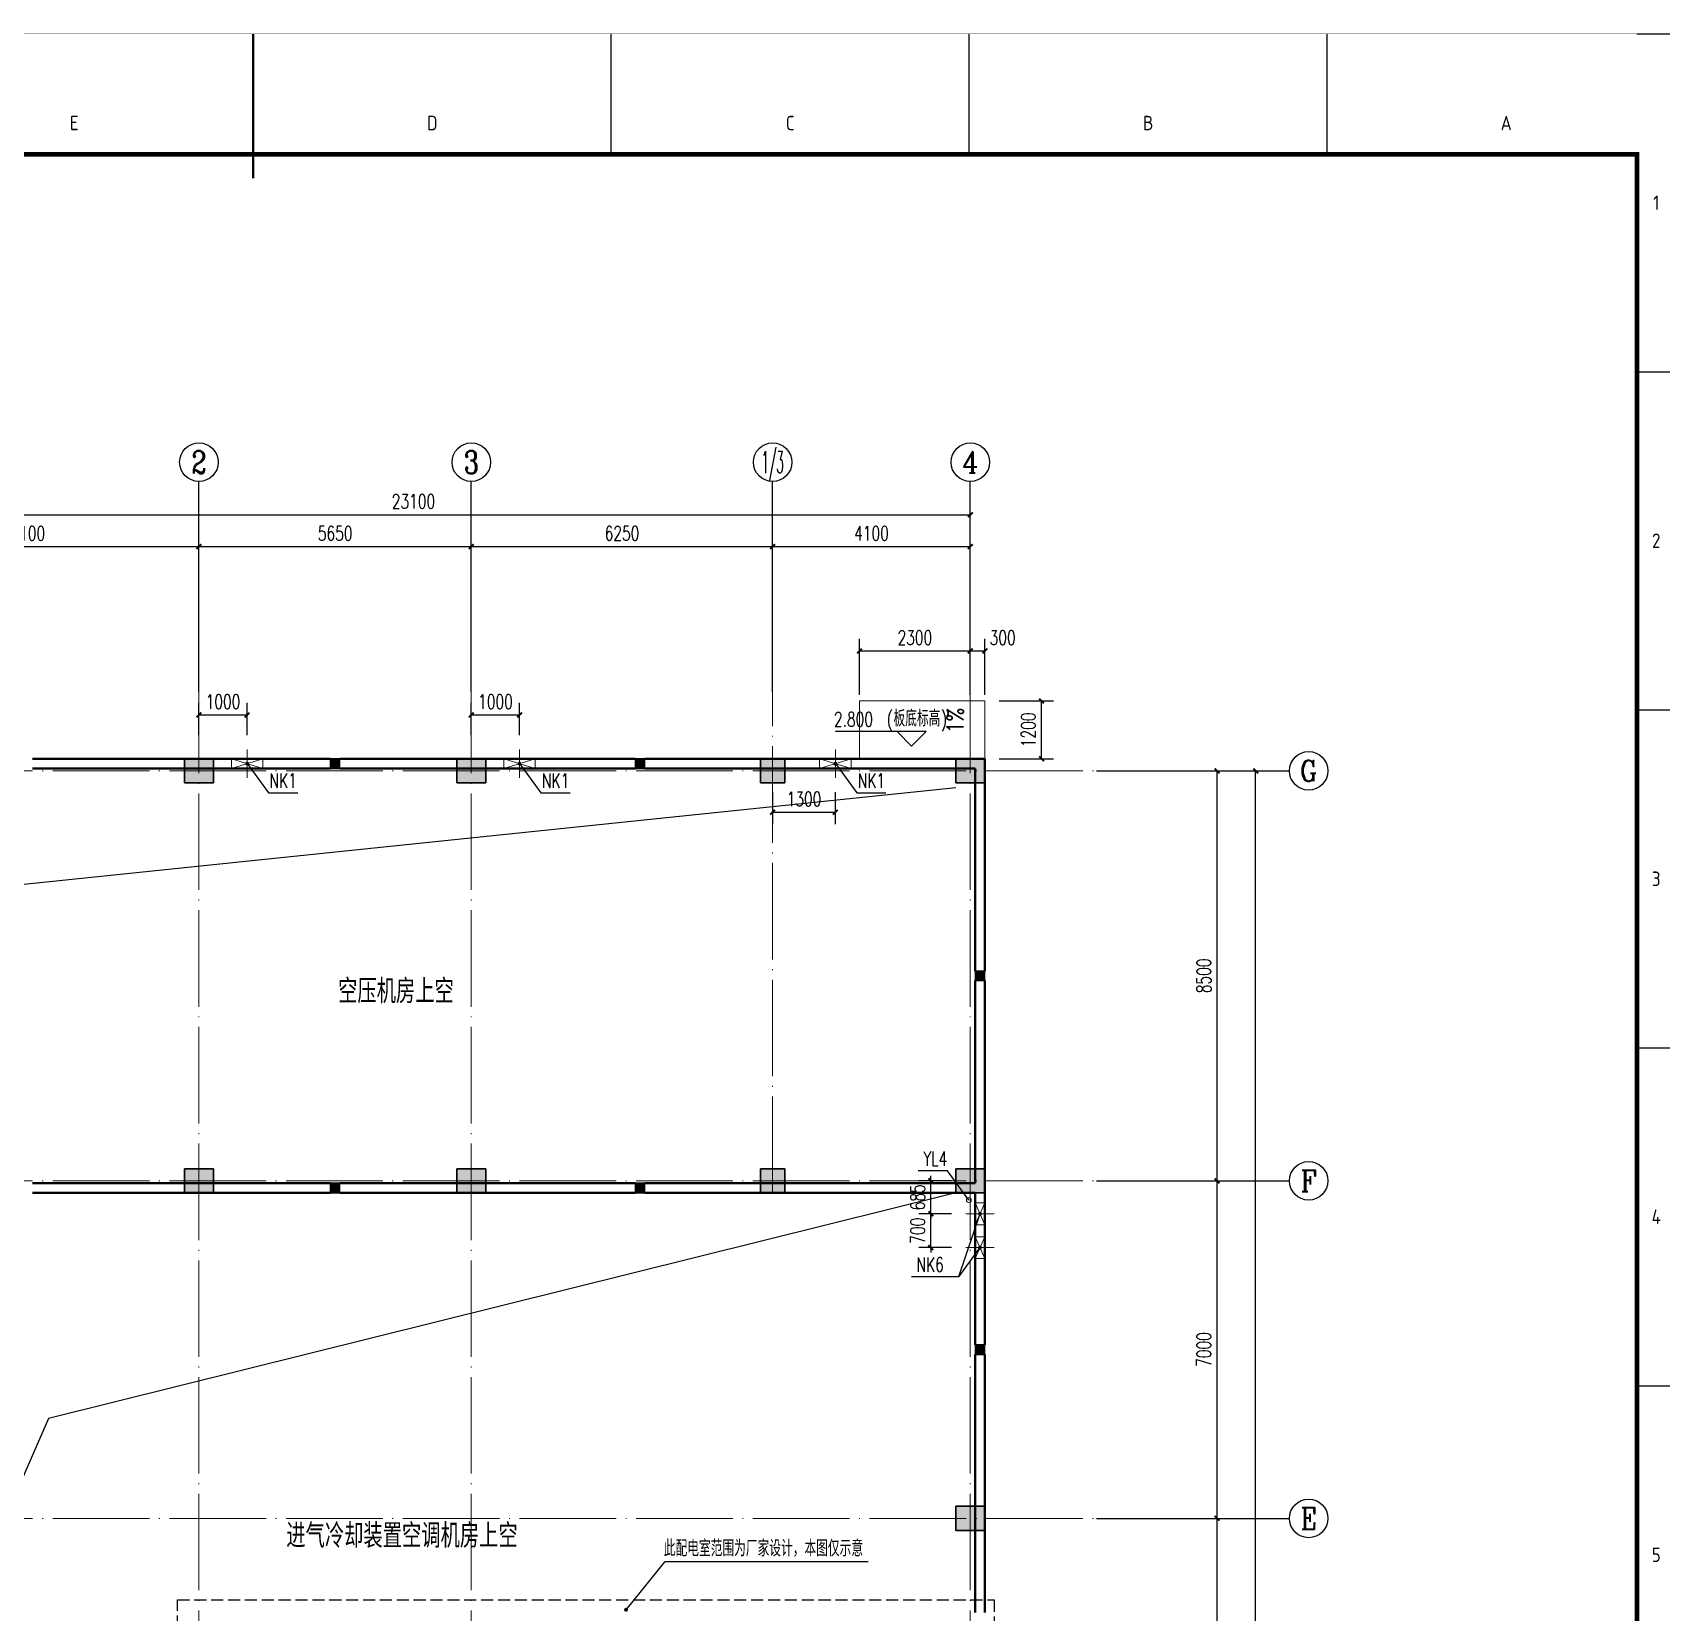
# Model space of a CAD drawing. Extents: x 238398 to 585159, y -66832 to 191741.
# Drawn here: x 449458 to 483242, y 73646 to 106405 of the extents above; entities that cross this region are included whole.
import ezdxf
from ezdxf.enums import TextEntityAlignment as Align

# ---------------------------------------------------------------- set-up
doc = ezdxf.new("R2010")
doc.units = 0
doc.header["$LTSCALE"] = 1000
doc.header["$MEASUREMENT"] = 0
doc.linetypes.add('DASH', pattern=[0.35, 0.25, -0.1])
doc.linetypes.add('DOTE', pattern=[2.42, 2, -0.2, 0.02, -0.2])
for name, color, linetype in [('AXIS', 3, 'Continuous'), ('AXIS_TEXT', 7, 'Continuous'), ('DIM_ELEV', 3, 'Continuous'), ('DIM_LEAD', 3, 'Continuous'), ('DIM_SYMB', 3, 'Continuous'), ('GZZ', 9, 'Continuous'), ('PUB_DIM', 76, 'Continuous')]:
    doc.layers.add(name, color=color, linetype=linetype)
for name, color, linetype, lineweight in [('COLUMN', 9, 'Continuous', 30), ('DOTE', 18, 'DOTE', 13), ('PUB_HATCH', 252, 'Continuous', 5), ('PUB_TEXT', 7, 'Continuous', 20), ('WALL', 4, 'Continuous', 40), ('建筑看线', 163, 'Continuous', 18), ('暖通', 5, 'Continuous', 18), ('水', 33, 'Continuous', 18)]:
    doc.layers.add(name, color=color, linetype=linetype, lineweight=lineweight)
doc.styles.add('_TCH_AXIS', font='complex.shx', dxfattribs={"bigfont": 'gbcbig.shx'})
doc.styles.add('_TCH_DIM', font='SIMPLEX', dxfattribs={"bigfont": 'GBCBIG'})
doc.styles.add('_TCH_DIM_T3', font='SIMPLEX', dxfattribs={"width": 0.705882, "bigfont": 'GBCBIG'})
doc.styles.add('COMPLEX', font='geditxt.shx')
doc.styles.add('HZTXT', font='geditxt.shx', dxfattribs={"width": 0.8, "bigfont": 'hztxt1.shx'})
doc.styles.get("Standard").update_dxf_attribs({"font": 'gbenor.shx', "bigfont": 'gbcbig.shx'})
doc.styles.add('TK', font='GEDITXT.SHX', dxfattribs={"width": 0.85, "height": 3.5, "bigfont": 'hztxt1.shx'})
doc.dimstyles.new('_TCH_ARCH&&100', dxfattribs={"dimtxt": 297.5, "dimasz": 100, "dimexe": 250, "dimexo": 300, "dimgap": 126.25, "dimtad": 1, "dimdec": 0, "dimzin": 0, "dimdsep": 46, "dimtxsty": '_TCH_DIM_T3', "dimblk": 'ARCHTICK', "dimcen": 0.09, "dimazin": 2, "dimtfac": 1, "dimtdec": 0, "dimtix": 1, "dimtmove": 2, "dimatfit": 3, "dimfxl": 1, "dimtolj": 1, "dimtzin": 0, "dimarcsym": 0})
doc.dimstyles.get("Standard").update_dxf_attribs({"dimscale": 100, "dimtxt": 3.5, "dimasz": 1, "dimexe": 2.5, "dimexo": 3, "dimgap": 1.5, "dimtad": 1, "dimdec": 0, "dimzin": 0, "dimdsep": 46, "dimtxsty": 'Standard', "dimblk": 'ARCHTICK', "dimcen": 0.09, "dimadec": 0, "dimazin": 0, "dimtfac": 1, "dimtdec": 0, "dimtix": 1, "dimtmove": 2, "dimatfit": 3, "dimfxl": 1, "dimtolj": 1, "dimtzin": 0, "dimarcsym": 0})

# ---------------------------------------------------------------- blocks, each defined once
blk = doc.blocks.new('_AXISO')
blk.add_circle((0, 0), 0.5)
at = {"layer": 'AXIS_TEXT', "style": 'COMPLEX', "width": 1.041667}
blk.add_attdef('A', text='', height=0.56, dxfattribs=at).set_placement((-0.25, -0.28), (0.25, -0.28), align=Align.FIT)
blk = doc.blocks.new('_ArchTick')
at = {"color": 0, "linetype": 'ByBlock', "const_width": 0.4}
blk.add_lwpolyline([(-0.5, -0.5), (0.5, 0.5)], dxfattribs=at)
blk = doc.blocks.new('*D559')
at = {"layer": 'AXIS', "color": 0, "lineweight": -2, "transparency": 16777216}
for p, q in [((471826, 91096), (475076, 91096)), ((474826, 47596), (474826, 91096)), ((471826, 47596), (475076, 47596))]:
    blk.add_line(p, q, dxfattribs=at)
at = {"layer": 'Defpoints', "color": 0, "transparency": 16777216}
for p in [(471526, 91096), (474826, 91096), (471526, 47596)]:
    blk.add_point(p, dxfattribs=at)
at = {"layer": 'AXIS', "color": 0, "lineweight": -2, "transparency": 16777216, "xscale": 100, "yscale": 100, "zscale": 100}
for p, rotation in [((474826, 91096), 90), ((474826, 47596), 270)]:
    blk.add_blockref('_ArchTick', p, dxfattribs=dict(at, rotation=rotation))
at = {"layer": 'AXIS', "color": 0, "transparency": 16777216, "insert": (474551, 69346), "char_height": 297.5, "attachment_point": 5, "rotation": 90, "style": '_TCH_DIM_T3'}
blk.add_mtext('\\A1;43500', dxfattribs=at)
blk = doc.blocks.new('*D563')
at = {"layer": 'AXIS', "color": 0, "lineweight": -2, "transparency": 16777216}
for p, q in [((471826, 75596), (474276, 75596)), ((474026, 68596), (474026, 75596)), ((471826, 68596), (474276, 68596))]:
    blk.add_line(p, q, dxfattribs=at)
at = {"layer": 'Defpoints', "color": 0, "transparency": 16777216}
for p in [(471526, 75596), (474026, 75596), (471526, 68596)]:
    blk.add_point(p, dxfattribs=at)
at = {"layer": 'AXIS', "color": 0, "lineweight": -2, "transparency": 16777216, "xscale": 100, "yscale": 100, "zscale": 100}
for p, rotation in [((474026, 75596), 90), ((474026, 68596), 270)]:
    blk.add_blockref('_ArchTick', p, dxfattribs=dict(at, rotation=rotation))
at = {"layer": 'AXIS', "color": 0, "transparency": 16777216, "insert": (473751, 72096), "char_height": 297.5, "attachment_point": 5, "rotation": 90, "style": '_TCH_DIM_T3'}
blk.add_mtext('\\A1;7000', dxfattribs=at)
blk = doc.blocks.new('*D564')
at = {"layer": 'AXIS', "color": 0, "lineweight": -2, "transparency": 16777216}
for p, q in [((471826, 82596), (474276, 82596)), ((474026, 75596), (474026, 82596)), ((471826, 75596), (474276, 75596))]:
    blk.add_line(p, q, dxfattribs=at)
at = {"layer": 'Defpoints', "color": 0, "transparency": 16777216}
for p in [(471526, 82596), (474026, 82596), (471526, 75596)]:
    blk.add_point(p, dxfattribs=at)
at = {"layer": 'AXIS', "color": 0, "lineweight": -2, "transparency": 16777216, "xscale": 100, "yscale": 100, "zscale": 100}
for p, rotation in [((474026, 82596), 90), ((474026, 75596), 270)]:
    blk.add_blockref('_ArchTick', p, dxfattribs=dict(at, rotation=rotation))
at = {"layer": 'AXIS', "color": 0, "transparency": 16777216, "insert": (473751, 79096), "char_height": 297.5, "attachment_point": 5, "rotation": 90, "style": '_TCH_DIM_T3'}
blk.add_mtext('\\A1;7000', dxfattribs=at)
blk = doc.blocks.new('*D565')
at = {"layer": 'AXIS', "color": 0, "lineweight": -2, "transparency": 16777216}
for p, q in [((471826, 91096), (474276, 91096)), ((474026, 82596), (474026, 91096)), ((471826, 82596), (474276, 82596))]:
    blk.add_line(p, q, dxfattribs=at)
at = {"layer": 'Defpoints', "color": 0, "transparency": 16777216}
for p in [(471526, 91096), (474026, 91096), (471526, 82596)]:
    blk.add_point(p, dxfattribs=at)
at = {"layer": 'AXIS', "color": 0, "lineweight": -2, "transparency": 16777216, "xscale": 100, "yscale": 100, "zscale": 100}
for p, rotation in [((474026, 91096), 90), ((474026, 82596), 270)]:
    blk.add_blockref('_ArchTick', p, dxfattribs=dict(at, rotation=rotation))
at = {"layer": 'AXIS', "color": 0, "transparency": 16777216, "insert": (473751, 86846), "char_height": 297.5, "attachment_point": 5, "rotation": 90, "style": '_TCH_DIM_T3'}
blk.add_mtext('\\A1;8500', dxfattribs=at)
blk = doc.blocks.new('*D567')
at = {"layer": 'AXIS', "color": 0, "lineweight": -2, "transparency": 16777216}
for p, q in [((445808, 93397), (445808, 96658)), ((468908, 93397), (468908, 96658)), ((445808, 96408), (468908, 96408))]:
    blk.add_line(p, q, dxfattribs=at)
at = {"layer": 'Defpoints', "color": 0, "transparency": 16777216}
for p in [(468908, 96408), (445808, 93097), (468908, 93097)]:
    blk.add_point(p, dxfattribs=at)
at = {"layer": 'AXIS', "color": 0, "lineweight": -2, "transparency": 16777216, "xscale": 100, "yscale": 100, "zscale": 100, "rotation": 180}
blk.add_blockref('_ArchTick', (445808, 96408), dxfattribs=at)
at = {"layer": 'AXIS', "color": 0, "lineweight": -2, "transparency": 16777216, "xscale": 100, "yscale": 100, "zscale": 100}
blk.add_blockref('_ArchTick', (468908, 96408), dxfattribs=at)
at = {"layer": 'AXIS', "color": 0, "transparency": 16777216, "insert": (457358, 96683), "char_height": 297.5, "attachment_point": 5, "style": '_TCH_DIM_T3'}
blk.add_mtext('\\A1;23100', dxfattribs=at)
blk = doc.blocks.new('*D568')
at = {"layer": 'AXIS', "color": 0, "lineweight": -2, "transparency": 16777216}
for p, q in [((445808, 92737), (445808, 95998)), ((452908, 92737), (452908, 95998)), ((445808, 95748), (452908, 95748))]:
    blk.add_line(p, q, dxfattribs=at)
at = {"layer": 'Defpoints', "color": 0, "transparency": 16777216}
for p in [(452908, 95748), (445808, 92437), (452908, 92437)]:
    blk.add_point(p, dxfattribs=at)
at = {"layer": 'AXIS', "color": 0, "lineweight": -2, "transparency": 16777216, "xscale": 100, "yscale": 100, "zscale": 100, "rotation": 180}
blk.add_blockref('_ArchTick', (445808, 95748), dxfattribs=at)
at = {"layer": 'AXIS', "color": 0, "lineweight": -2, "transparency": 16777216, "xscale": 100, "yscale": 100, "zscale": 100}
blk.add_blockref('_ArchTick', (452908, 95748), dxfattribs=at)
at = {"layer": 'AXIS', "color": 0, "transparency": 16777216, "insert": (449358, 96023), "char_height": 297.5, "attachment_point": 5, "style": '_TCH_DIM_T3'}
blk.add_mtext('\\A1;7100', dxfattribs=at)
blk = doc.blocks.new('*D569')
at = {"layer": 'AXIS', "color": 0, "lineweight": -2, "transparency": 16777216}
for p, q in [((452908, 92737), (452908, 95998)), ((458558, 92737), (458558, 95998)), ((452908, 95748), (458558, 95748))]:
    blk.add_line(p, q, dxfattribs=at)
at = {"layer": 'Defpoints', "color": 0, "transparency": 16777216}
for p in [(458558, 95748), (452908, 92437), (458558, 92437)]:
    blk.add_point(p, dxfattribs=at)
at = {"layer": 'AXIS', "color": 0, "lineweight": -2, "transparency": 16777216, "xscale": 100, "yscale": 100, "zscale": 100, "rotation": 180}
blk.add_blockref('_ArchTick', (452908, 95748), dxfattribs=at)
at = {"layer": 'AXIS', "color": 0, "lineweight": -2, "transparency": 16777216, "xscale": 100, "yscale": 100, "zscale": 100}
blk.add_blockref('_ArchTick', (458558, 95748), dxfattribs=at)
at = {"layer": 'AXIS', "color": 0, "transparency": 16777216, "insert": (455733, 96023), "char_height": 297.5, "attachment_point": 5, "style": '_TCH_DIM_T3'}
blk.add_mtext('\\A1;5650', dxfattribs=at)
blk = doc.blocks.new('*D570')
at = {"layer": 'AXIS', "color": 0, "lineweight": -2, "transparency": 16777216}
for p, q in [((458558, 92737), (458558, 95998)), ((464808, 92737), (464808, 95998)), ((458558, 95748), (464808, 95748))]:
    blk.add_line(p, q, dxfattribs=at)
at = {"layer": 'Defpoints', "color": 0, "transparency": 16777216}
for p in [(464808, 95748), (458558, 92437), (464808, 92437)]:
    blk.add_point(p, dxfattribs=at)
at = {"layer": 'AXIS', "color": 0, "lineweight": -2, "transparency": 16777216, "xscale": 100, "yscale": 100, "zscale": 100, "rotation": 180}
blk.add_blockref('_ArchTick', (458558, 95748), dxfattribs=at)
at = {"layer": 'AXIS', "color": 0, "lineweight": -2, "transparency": 16777216, "xscale": 100, "yscale": 100, "zscale": 100}
blk.add_blockref('_ArchTick', (464808, 95748), dxfattribs=at)
at = {"layer": 'AXIS', "color": 0, "transparency": 16777216, "insert": (461683, 96023), "char_height": 297.5, "attachment_point": 5, "style": '_TCH_DIM_T3'}
blk.add_mtext('\\A1;6250', dxfattribs=at)
blk = doc.blocks.new('*D571')
at = {"layer": 'AXIS', "color": 0, "lineweight": -2, "transparency": 16777216}
for p, q in [((464808, 92737), (464808, 95998)), ((468908, 92737), (468908, 95998)), ((464808, 95748), (468908, 95748))]:
    blk.add_line(p, q, dxfattribs=at)
at = {"layer": 'Defpoints', "color": 0, "transparency": 16777216}
for p in [(468908, 95748), (464808, 92437), (468908, 92437)]:
    blk.add_point(p, dxfattribs=at)
at = {"layer": 'AXIS', "color": 0, "lineweight": -2, "transparency": 16777216, "xscale": 100, "yscale": 100, "zscale": 100, "rotation": 180}
blk.add_blockref('_ArchTick', (464808, 95748), dxfattribs=at)
at = {"layer": 'AXIS', "color": 0, "lineweight": -2, "transparency": 16777216, "xscale": 100, "yscale": 100, "zscale": 100}
blk.add_blockref('_ArchTick', (468908, 95748), dxfattribs=at)
at = {"layer": 'AXIS', "color": 0, "transparency": 16777216, "insert": (466858, 96023), "char_height": 297.5, "attachment_point": 5, "style": '_TCH_DIM_T3'}
blk.add_mtext('\\A1;4100', dxfattribs=at)
blk = doc.blocks.new('GEDI_WK_A1_V')
at = {"color": 3}
for p, q in [((297, 816), (297, 841)), ((371.25, 816), (371.25, 841)), ((445.5, 816), (445.5, 841)), ((519.75, 816), (519.75, 841)), ((584, 841), (594, 841)), ((584, 770.92), (594, 770.92)), ((584, 700.83), (594, 700.83)), ((584, 630.75), (594, 630.75)), ((584, 560.67), (594, 560.67))]:
    blk.add_line(p, q, dxfattribs=at)
at = {"color": 3, "const_width": 0.5}
blk.add_lwpolyline([(297, 811), (297, 841)], dxfattribs=at)
at = {"color": 3}
for points, const_width in [([(0, 841), (0, 0), (594, 0), (594, 841)], 0.1), ([(10, 816), (10, 10), (584, 10), (584, 816)], 1)]:
    blk.add_lwpolyline(points, close=True, dxfattribs=dict(at, const_width=const_width))
for s, p in [('E', (259.88, 821)), ('D', (334.12, 821)), ('C', (408.38, 821)), ('B', (482.62, 821)), ('A', (556.88, 821))]:
    blk.add_text(s, height=3, dxfattribs=at).set_placement(p, align=Align.CENTER)
for s, p in [('1', (588, 805.96)), ('2', (588, 735.88)), ('3', (588, 665.79)), ('4', (588, 595.71)), ('5', (588, 525.62))]:
    blk.add_text(s, height=3, dxfattribs=at).set_placement(p, align=Align.MIDDLE)
blk = doc.blocks.new('CEEC_TK_A1_V')
blk.add_blockref('GEDI_WK_A1_V', (0, 0))
at = {"style": 'TK', "width": 0.85}
for tag, height, p in [('PROJECTNAME', 4.75, (529, 44)), ('PHASE', 4, (571, 44)), ('DRAWINGNAME', 4.75, (539, 31))]:
    blk.add_attdef(tag, text='', height=height, dxfattribs=at).set_placement(p, align=Align.MIDDLE_CENTER)
for tag, p, height in [('APPROVE', (416, 32.75), 3.5), ('DESIGN', (461, 32.75), 3.5), ('REVIEW1', (416, 25.75), 3.5), ('DRAW', (461, 25.75), 3.5), ('REVIEW2', (416, 18.75), 3.5), ('PROPORTION', (461, 18.75), 3.5), ('DRAWINGNUMBER', (511, 18.5), 4), ('CHECK', (416, 11.75), 3.5), ('DATE', (461, 11.75), 3.5), ('VERSION', (577, 11.75), 3.5)]:
    blk.add_attdef(tag, p, '', height=height, dxfattribs=at)
blk = doc.blocks.new('*D624')
at = {"layer": 'Defpoints', "color": 0, "transparency": 16777216}
for p in [(453488, 92254), (452488, 91537), (453488, 91537)]:
    blk.add_point(p, dxfattribs=at)
at = {"layer": 'PUB_DIM', "color": 0, "lineweight": -2, "transparency": 16777216}
for p, q in [((452488, 91837), (452488, 92504)), ((452488, 92254), (453488, 92254)), ((453488, 91837), (453488, 92504))]:
    blk.add_line(p, q, dxfattribs=at)
at = {"layer": 'PUB_DIM', "color": 0, "lineweight": -2, "transparency": 16777216, "xscale": 100, "yscale": 100, "zscale": 100, "rotation": 180}
blk.add_blockref('_ArchTick', (452488, 92254), dxfattribs=at)
at = {"layer": 'PUB_DIM', "color": 0, "lineweight": -2, "transparency": 16777216, "xscale": 100, "yscale": 100, "zscale": 100}
blk.add_blockref('_ArchTick', (453488, 92254), dxfattribs=at)
at = {"layer": 'PUB_DIM', "color": 0, "transparency": 16777216, "insert": (452988, 92529), "char_height": 297.5, "attachment_point": 5, "style": '_TCH_DIM_T3'}
blk.add_mtext('\\A1;1000', dxfattribs=at)
blk = doc.blocks.new('*D625')
at = {"layer": 'Defpoints', "color": 0, "transparency": 16777216}
for p in [(459138, 92254), (458138, 91537), (459138, 91537)]:
    blk.add_point(p, dxfattribs=at)
at = {"layer": 'PUB_DIM', "color": 0, "lineweight": -2, "transparency": 16777216}
for p, q in [((458138, 91837), (458138, 92504)), ((458138, 92254), (459138, 92254)), ((459138, 91837), (459138, 92504))]:
    blk.add_line(p, q, dxfattribs=at)
at = {"layer": 'PUB_DIM', "color": 0, "lineweight": -2, "transparency": 16777216, "xscale": 100, "yscale": 100, "zscale": 100, "rotation": 180}
blk.add_blockref('_ArchTick', (458138, 92254), dxfattribs=at)
at = {"layer": 'PUB_DIM', "color": 0, "lineweight": -2, "transparency": 16777216, "xscale": 100, "yscale": 100, "zscale": 100}
blk.add_blockref('_ArchTick', (459138, 92254), dxfattribs=at)
at = {"layer": 'PUB_DIM', "color": 0, "transparency": 16777216, "insert": (458638, 92529), "char_height": 297.5, "attachment_point": 5, "style": '_TCH_DIM_T3'}
blk.add_mtext('\\A1;1000', dxfattribs=at)
blk = doc.blocks.new('*D626')
at = {"layer": 'Defpoints', "color": 0, "transparency": 16777216}
for p in [(464388, 90953), (465688, 90953), (465688, 90237)]:
    blk.add_point(p, dxfattribs=at)
at = {"layer": 'PUB_DIM', "color": 0, "lineweight": -2, "transparency": 16777216}
for p, q in [((464388, 90653), (464388, 89987)), ((465688, 90653), (465688, 89987)), ((464388, 90237), (465688, 90237))]:
    blk.add_line(p, q, dxfattribs=at)
at = {"layer": 'PUB_DIM', "color": 0, "lineweight": -2, "transparency": 16777216, "xscale": 100, "yscale": 100, "zscale": 100, "rotation": 180}
blk.add_blockref('_ArchTick', (464388, 90237), dxfattribs=at)
at = {"layer": 'PUB_DIM', "color": 0, "lineweight": -2, "transparency": 16777216, "xscale": 100, "yscale": 100, "zscale": 100}
blk.add_blockref('_ArchTick', (465688, 90237), dxfattribs=at)
at = {"layer": 'PUB_DIM', "color": 0, "transparency": 16777216, "insert": (465038, 90512), "char_height": 297.5, "attachment_point": 5, "style": '_TCH_DIM_T3'}
blk.add_mtext('\\A1;1300', dxfattribs=at)
blk = doc.blocks.new('*D629')
at = {"layer": 'Defpoints', "color": 0, "transparency": 16777216}
for p in [(467670, 81910), (468396, 81910), (468396, 81210)]:
    blk.add_point(p, dxfattribs=at)
at = {"layer": 'PUB_DIM', "color": 0, "lineweight": -2, "transparency": 16777216}
for p, q in [((468096, 81910), (467420, 81910)), ((467670, 81910), (467670, 82010)), ((467670, 81210), (467670, 81910)), ((468096, 81210), (467420, 81210)), ((467670, 81210), (467670, 81110))]:
    blk.add_line(p, q, dxfattribs=at)
at = {"layer": 'PUB_DIM', "color": 0, "lineweight": -2, "transparency": 16777216, "xscale": 100, "yscale": 100, "zscale": 100}
for p, rotation in [((467670, 81910), 270), ((467670, 81210), 90)]:
    blk.add_blockref('_ArchTick', p, dxfattribs=dict(at, rotation=rotation))
at = {"layer": 'PUB_DIM', "color": 0, "transparency": 16777216, "insert": (467395, 81560), "char_height": 297.5, "attachment_point": 5, "rotation": 90, "style": '_TCH_DIM_T3'}
blk.add_mtext('\\A1;700', dxfattribs=at)
blk = doc.blocks.new('*D630')
at = {"layer": 'Defpoints', "color": 0, "transparency": 16777216}
for p in [(467670, 82595), (468396, 82595), (468396, 81910)]:
    blk.add_point(p, dxfattribs=at)
at = {"layer": 'PUB_DIM', "color": 0, "lineweight": -2, "transparency": 16777216}
for p, q in [((468096, 82595), (467420, 82595)), ((467670, 82595), (467670, 82695)), ((467670, 81910), (467670, 82595)), ((468096, 81910), (467420, 81910)), ((467670, 81910), (467670, 81810))]:
    blk.add_line(p, q, dxfattribs=at)
at = {"layer": 'PUB_DIM', "color": 0, "lineweight": -2, "transparency": 16777216, "xscale": 100, "yscale": 100, "zscale": 100}
for p, rotation in [((467670, 82595), 270), ((467670, 81910), 90)]:
    blk.add_blockref('_ArchTick', p, dxfattribs=dict(at, rotation=rotation))
at = {"layer": 'PUB_DIM', "color": 0, "transparency": 16777216, "insert": (467395, 82253), "char_height": 297.5, "attachment_point": 5, "rotation": 90, "style": '_TCH_DIM_T3'}
blk.add_mtext('\\A1;685', dxfattribs=at)
blk = doc.blocks.new('*D505')
at = {"layer": 'Defpoints', "color": 0, "transparency": 16777216}
for p in [(468908, 93583), (466608, 92376), (468908, 92376)]:
    blk.add_point(p, dxfattribs=at)
at = {"layer": 'PUB_DIM', "color": 0, "lineweight": -2, "transparency": 16777216}
for p, q in [((466608, 92676), (466608, 93833)), ((466608, 93583), (468908, 93583)), ((468908, 92676), (468908, 93833))]:
    blk.add_line(p, q, dxfattribs=at)
at = {"layer": 'PUB_DIM', "color": 0, "lineweight": -2, "transparency": 16777216, "xscale": 100, "yscale": 100, "zscale": 100, "rotation": 180}
blk.add_blockref('_ArchTick', (466608, 93583), dxfattribs=at)
at = {"layer": 'PUB_DIM', "color": 0, "lineweight": -2, "transparency": 16777216, "xscale": 100, "yscale": 100, "zscale": 100}
blk.add_blockref('_ArchTick', (468908, 93583), dxfattribs=at)
at = {"layer": 'PUB_DIM', "color": 0, "transparency": 16777216, "insert": (467758, 93858), "char_height": 297.5, "attachment_point": 5, "style": '_TCH_DIM_T3'}
blk.add_mtext('\\A1;2300', dxfattribs=at)
blk = doc.blocks.new('*D506')
at = {"layer": 'Defpoints', "color": 0, "transparency": 16777216}
for p in [(469208, 93583), (468908, 92376), (469208, 92376)]:
    blk.add_point(p, dxfattribs=at)
at = {"layer": 'PUB_DIM', "color": 0, "lineweight": -2, "transparency": 16777216}
for p, q in [((468908, 92676), (468908, 93833)), ((468908, 93583), (469208, 93583)), ((469208, 92676), (469208, 93833))]:
    blk.add_line(p, q, dxfattribs=at)
at = {"layer": 'PUB_DIM', "color": 0, "lineweight": -2, "transparency": 16777216, "xscale": 100, "yscale": 100, "zscale": 100, "rotation": 180}
blk.add_blockref('_ArchTick', (468908, 93583), dxfattribs=at)
at = {"layer": 'PUB_DIM', "color": 0, "lineweight": -2, "transparency": 16777216, "xscale": 100, "yscale": 100, "zscale": 100}
blk.add_blockref('_ArchTick', (469208, 93583), dxfattribs=at)
at = {"layer": 'PUB_DIM', "color": 0, "transparency": 16777216, "insert": (469578, 93858), "char_height": 297.5, "attachment_point": 5, "style": '_TCH_DIM_T3'}
blk.add_mtext('\\A1;300', dxfattribs=at)
blk = doc.blocks.new('*D507')
at = {"layer": 'Defpoints', "color": 0, "transparency": 16777216}
for p in [(469208, 92546), (470385, 92546), (469208, 91346)]:
    blk.add_point(p, dxfattribs=at)
at = {"layer": 'PUB_DIM', "color": 0, "lineweight": -2, "transparency": 16777216}
for p, q in [((469508, 92546), (470635, 92546)), ((470385, 91346), (470385, 92546)), ((469508, 91346), (470635, 91346))]:
    blk.add_line(p, q, dxfattribs=at)
at = {"layer": 'PUB_DIM', "color": 0, "lineweight": -2, "transparency": 16777216, "xscale": 100, "yscale": 100, "zscale": 100}
for p, rotation in [((470385, 92546), 90), ((470385, 91346), 270)]:
    blk.add_blockref('_ArchTick', p, dxfattribs=dict(at, rotation=rotation))
at = {"layer": 'PUB_DIM', "color": 0, "transparency": 16777216, "insert": (470110, 91946), "char_height": 297.5, "attachment_point": 5, "rotation": 90, "style": '_TCH_DIM_T3'}
blk.add_mtext('\\A1;1200', dxfattribs=at)
blk = doc.blocks.new('_FZH')
blk.add_lwpolyline([(-0.5, -0.5), (0.5, -0.5), (0.5, 0.5), (-0.5, 0.5)], close=True)
at = {"layer": 'PUB_HATCH'}
blk.add_solid([(-0.5, -0.5), (0.5, -0.5), (-0.5, 0.5), (0.5, 0.5)], dxfattribs=at)
blk = doc.blocks.new('*D677')
at = {"color": 0, "lineweight": -2, "transparency": 16777216}
for p, q in [((445508, 91046), (445508, 89327)), ((445508, 89327), (446872, 89127)), ((446872, 89127), (446872, 87836))]:
    blk.add_line(p, q, dxfattribs=at)
at = {"layer": 'Defpoints', "color": 0, "transparency": 16777216}
for p in [(445508, 91346), (446872, 88927), (469208, 43046)]:
    blk.add_point(p, dxfattribs=at)
at = {"color": 0, "transparency": 16777216, "insert": (446547, 88307), "char_height": 350, "attachment_point": 5, "rotation": 90}
blk.add_mtext('\\A1;23700', dxfattribs=at)
blk = doc.blocks.new('*D678')
at = {"color": 0, "lineweight": -2, "transparency": 16777216}
for p, q in [((445808, 91346), (446794, 91346)), ((446794, 91346), (446994, 89804)), ((446994, 89804), (448307, 89804))]:
    blk.add_line(p, q, dxfattribs=at)
at = {"layer": 'Defpoints', "color": 0, "transparency": 16777216}
for p in [(445508, 91346), (447194, 89804), (469208, 43046)]:
    blk.add_point(p, dxfattribs=at)
at = {"color": 0, "transparency": 16777216, "insert": (447826, 90129), "char_height": 350, "attachment_point": 5}
blk.add_mtext('\\A1;48300', dxfattribs=at)
blk = doc.blocks.new('zw2')
at = {"layer": 'PUB_HATCH'}
for points in [[(453208, 90846.1), (453208, 91346.1), (452608, 91346.1), (452608, 90846.1)], [(458858, 90846.1), (458858, 91346.1), (458258, 91346.1), (458258, 90846.1)], [(465058, 90846.1), (465058, 91346.1), (464558, 91346.1), (464558, 90846.1)], [(469208, 90846.1), (469208, 91346.1), (468608, 91346.1), (468608, 90846.1)], [(453208, 82346.1), (453208, 82846.1), (452608, 82846.1), (452608, 82346.1)], [(458858, 82346.1), (458858, 82846.1), (458258, 82846.1), (458258, 82346.1)], [(465058, 82346.1), (465058, 82846.1), (464558, 82846.1), (464558, 82346.1)], [(469208, 82346.1), (469208, 82846.1), (468608, 82846.1), (468608, 82346.1)], [(469208, 75346.1), (469208, 75846.1), (468608, 75846.1), (468608, 75346.1)]]:
    blk.add_hatch(color=256, dxfattribs=at).paths.add_polyline_path(points)
at = {"layer": 'AXIS'}
for p, q in [((452908, 93096.8), (452908, 97096.8)), ((458558, 93096.8), (458558, 97096.8)), ((464808, 93096.8), (464808, 97096.8)), ((468908, 93096.8), (468908, 97096.8)), ((471525.6, 91096.1), (475525.6, 91096.1)), ((471525.6, 82596.1), (475525.6, 82596.1)), ((471525.6, 75596.1), (475525.6, 75596.1))]:
    blk.add_line(p, q, dxfattribs=at)
at = {"layer": 'COLUMN'}
for p, q in [((453208, 91346.1), (452608, 91346.1)), ((452608, 91346.1), (452608, 90846.1)), ((453208, 90846.1), (453208, 91346.1)), ((458858, 91346.1), (458258, 91346.1)), ((458258, 91346.1), (458258, 90846.1)), ((458858, 90846.1), (458858, 91346.1)), ((465058, 91346.1), (464558, 91346.1)), ((464558, 91346.1), (464558, 90846.1)), ((465058, 90846.1), (465058, 91346.1)), ((469208, 91346.1), (468608, 91346.1)), ((468608, 91346.1), (468608, 90846.1)), ((469208, 90846.1), (469208, 91346.1)), ((452608, 90846.1), (453208, 90846.1)), ((458258, 90846.1), (458858, 90846.1)), ((464558, 90846.1), (465058, 90846.1)), ((468608, 90846.1), (469208, 90846.1)), ((453208, 82846.1), (452608, 82846.1)), ((452608, 82846.1), (452608, 82346.1)), ((453208, 82346.1), (453208, 82846.1)), ((458858, 82846.1), (458258, 82846.1)), ((458258, 82846.1), (458258, 82346.1)), ((458858, 82346.1), (458858, 82846.1)), ((465058, 82846.1), (464558, 82846.1)), ((464558, 82846.1), (464558, 82346.1)), ((465058, 82346.1), (465058, 82846.1)), ((469208, 82846.1), (468608, 82846.1)), ((468608, 82846.1), (468608, 82346.1)), ((469208, 82346.1), (469208, 82846.1)), ((452608, 82346.1), (453208, 82346.1)), ((458258, 82346.1), (458858, 82346.1)), ((464558, 82346.1), (465058, 82346.1)), ((468608, 82346.1), (469208, 82346.1)), ((469208, 75846.1), (468608, 75846.1)), ((468608, 75846.1), (468608, 75346.1)), ((469208, 75346.1), (469208, 75846.1)), ((468608, 75346.1), (469208, 75346.1))]:
    blk.add_line(p, q, dxfattribs=at)
at = {"layer": 'DOTE'}
for p, q in [((442619.6, 91096.1), (471525.6, 91096.1)), ((442619.6, 82596.1), (471525.6, 82596.1)), ((442619.6, 75596.1), (471525.6, 75596.1))]:
    blk.add_line(p, q, dxfattribs=at)
for points in [[(452908, 42646.1), (452908, 93744.2)], [(458558, 42646.1), (458558, 93744.2)], [(464808, 82346.1), (464808, 93744.2)], [(468908, 42646.1), (468908, 93144.2)]]:
    blk.add_lwpolyline(points, dxfattribs=at)
at = {"layer": 'AXIS'}
ref = blk.add_blockref('_AXISO', (452908, 97496.8), dxfattribs=dict(at, xscale=800, yscale=800, zscale=800))
ref.add_attrib('A', '2', dxfattribs={"layer": 'AXIS_TEXT', "height": 465.9, "style": '_TCH_AXIS'}).set_placement((452752.7, 97263.8), (453063.4, 97263.8), align=Align.FIT)
ref = blk.add_blockref('_AXISO', (458558, 97496.8), dxfattribs=dict(at, xscale=800, yscale=800, zscale=800))
ref.add_attrib('A', '3', dxfattribs={"layer": 'AXIS_TEXT', "height": 465.9, "style": '_TCH_AXIS'}).set_placement((458402.7, 97263.8), (458713.4, 97263.8), align=Align.FIT)
ref = blk.add_blockref('_AXISO', (464808, 97496.8), dxfattribs=dict(at, xscale=800, yscale=800, zscale=800))
ref.add_attrib('A', '1/3', dxfattribs={"layer": 'AXIS_TEXT', "height": 452.55, "style": '_TCH_AXIS', "width": 0.411765}).set_placement((464581.8, 97270.5), (465034.3, 97270.5), align=Align.FIT)
ref = blk.add_blockref('_AXISO', (468908, 97496.8), dxfattribs=dict(at, xscale=800, yscale=800, zscale=800))
ref.add_attrib('A', '4', dxfattribs={"layer": 'AXIS_TEXT', "height": 445.4, "style": '_TCH_AXIS'}).set_placement((468738.4, 97274), (469077.7, 97274), align=Align.FIT)
ref = blk.add_blockref('_AXISO', (475925.6, 91096.1), dxfattribs=dict(at, xscale=800, yscale=800, zscale=800))
ref.add_attrib('A', 'G', dxfattribs={"layer": 'AXIS_TEXT', "height": 425.2, "style": '_TCH_AXIS'}).set_placement((475743.4, 90883.6), (476107.8, 90883.6), align=Align.FIT)
ref = blk.add_blockref('_AXISO', (475925.6, 82596.1), dxfattribs=dict(at, xscale=800, yscale=800, zscale=800))
ref.add_attrib('A', 'F', dxfattribs={"layer": 'AXIS_TEXT', "height": 445.4, "style": '_TCH_AXIS'}).set_placement((475755.9, 82373.4), (476095.3, 82373.4), align=Align.FIT)
ref = blk.add_blockref('_AXISO', (475925.6, 75596.1), dxfattribs=dict(at, xscale=800, yscale=800, zscale=800))
ref.add_attrib('A', 'E', dxfattribs={"layer": 'AXIS_TEXT', "height": 445.4, "style": '_TCH_AXIS'}).set_placement((475755.9, 75373.4), (476095.3, 75373.4), align=Align.FIT)
for p1, p2, distance, picture, middle in [((445808, 93096.8), (468908, 93096.8), 3311.5, '*D567', (457358, 96683.2)), ((445808, 92436.8), (452908, 92436.8), 3311.5, '*D568', (449358, 96023.3)), ((452908, 92436.8), (458558, 92436.8), 3311.5, '*D569', (455733, 96023.3)), ((458558, 92436.8), (464808, 92436.8), 3311.5, '*D570', (461683, 96023.3)), ((464808, 92436.8), (468908, 92436.8), 3311.5, '*D571', (466858, 96023.3)), ((471525.6, 47596.1), (471525.6, 91096.1), -3300, '*D559', (474550.6, 69346.1)), ((471525.6, 82596.1), (471525.6, 91096.1), -2500, '*D565', (473750.6, 86846.1)), ((471525.6, 75596.1), (471525.6, 82596.1), -2500, '*D564', (473750.6, 79096.1)), ((471525.6, 68596.1), (471525.6, 75596.1), -2500, '*D563', (473750.6, 72096.1))]:
    dim = blk.add_aligned_dim(p1=p1, p2=p2, distance=distance, dimstyle='_TCH_ARCH&&100', dxfattribs=at)
    dim.commit()
    dim.dimension.update_dxf_attribs({"geometry": picture, "text_midpoint": middle})
blk = doc.blocks.new('321SADFASDFADS')
at = {"layer": 'DOTE'}
for points in [[(453488.3, 90952.8), (453488.3, 91537.3)], [(459138.3, 90952.8), (459138.3, 91537.3)], [(465688.3, 90952.8), (465688.3, 91537.3)], [(468980.6, 81910.1), (468396.1, 81910.1)], [(468980.6, 81210.1), (468396.1, 81210.1)]]:
    blk.add_lwpolyline(points, dxfattribs=at)
at = {"layer": '暖通'}
for points in [[(453813.3, 91345.1), (453163.3, 91345.1), (453163.3, 91145.1), (453813.3, 91145.1)], [(459463.3, 91345.1), (458813.3, 91345.1), (458813.3, 91145.1), (459463.3, 91145.1)], [(466013.3, 91345.1), (465363.3, 91345.1), (465363.3, 91145.1), (466013.3, 91145.1)], [(468588.3, 82135.1), (468588.3, 81685.1), (468788.3, 81685.1), (468788.3, 82135.1)], [(468588.3, 81435.1), (468588.3, 80985.1), (468788.3, 80985.1), (468788.3, 81435.1)]]:
    blk.add_lwpolyline(points, close=True, dxfattribs=at)
for points in [[(453813.3, 91345.1), (453163.3, 91145.1)], [(453813.3, 91145.1), (453163.3, 91345.1)], [(459463.3, 91345.1), (458813.3, 91145.1)], [(459463.3, 91145.1), (458813.3, 91345.1)], [(466013.3, 91345.1), (465363.3, 91145.1)], [(466013.3, 91145.1), (465363.3, 91345.1)], [(468588.3, 82135.1), (468788.3, 81685.1)], [(468788.3, 82135.1), (468588.3, 81685.1)], [(468588.3, 81435.1), (468788.3, 80985.1)], [(468788.3, 81435.1), (468588.3, 80985.1)]]:
    blk.add_lwpolyline(points, dxfattribs=at)
at = {"layer": 'PUB_DIM'}
for p1, p2, distance, picture, middle in [((452488.3, 91537.3), (453488.3, 91537.3), 716.2, '*D624', (452988.3, 92528.5)), ((458138.3, 91537.3), (459138.3, 91537.3), 716.2, '*D625', (458638.3, 92528.5)), ((464388.3, 90952.8), (465688.3, 90952.8), -716.2, '*D626', (465038.3, 90511.6)), ((468396.1, 81910.1), (468396.1, 82595.1), 726.4, '*D630', (467394.7, 82252.6)), ((468396.1, 81210.1), (468396.1, 81910.1), 726.4, '*D629', (467394.7, 81560.1))]:
    dim = blk.add_aligned_dim(p1=p1, p2=p2, distance=distance, dimstyle='_TCH_ARCH&&100', dxfattribs=at)
    dim.commit()
    dim.dimension.update_dxf_attribs({"geometry": picture, "text_midpoint": middle})

msp = doc.modelspace()

# ---------------------------------------------------------------- linework, layer by layer
at = {"layer": 'DIM_ELEV'}
for p, q in [((467990, 91911.3), (466108.9, 91911.3)), ((467690, 91611.3), (467390, 91911.3)), ((467690, 91611.3), (467990, 91911.3))]:
    msp.add_line(p, q, dxfattribs=at)
at = {"layer": 'DIM_LEAD'}
for p, q in [((453908, 91246.1), (454351.4, 90641.2)), ((459558, 91246.1), (460001.4, 90641.2)), ((466108, 91246.1), (466551.4, 90641.2)), ((454351.4, 90641.2), (454957.4, 90641.2)), ((460001.4, 90641.2), (460607.4, 90641.2)), ((466551.4, 90641.2), (467157.4, 90641.2)), ((468434.7, 82801.1), (467828.7, 82801.1)), ((468878, 82196.1), (468434.7, 82801.1)), ((469108, 81911.1), (468664.7, 80606.2)), ((469108, 81211.1), (468664.7, 80606.2)), ((468664.7, 80606.2), (467686.4, 80606.2)), ((461766.2, 73701.4), (462575.3, 74701.8)), ((462575.3, 74701.8), (466788.8, 74701.8))]:
    msp.add_line(p, q, dxfattribs=at)
at = {"layer": 'DIM_LEAD', "const_width": 40}
for points in [[(453896.2, 91262.3, 1), (453919.9, 91230, 1)], [(459546.2, 91262.3, 1), (459569.9, 91230, 1)], [(466096.2, 91262.3, 1), (466119.9, 91230, 1)], [(469114.5, 81930.1, 1), (469101.6, 81892.2, 1)], [(469119.9, 81227.3, 1), (469096.2, 81195, 1)], [(461753.7, 73685.8, 1), (461778.8, 73716.9, 1)]]:
    msp.add_lwpolyline(points, format="xyb", close=True, dxfattribs=at)
at = {"layer": 'DIM_LEAD', "linetype": 'DASH'}
msp.add_lwpolyline([(452461.9, 73908.1), (469400.3, 73908.1), (469400.3, 68079.4), (452461.9, 68079.4)], close=True, dxfattribs=at)
at = {"layer": 'DIM_SYMB'}
msp.add_lwpolyline([(468814.5, 91535.4, 0, 0, 0), (468814.5, 92246.1, 80, 0, 0), (468814.5, 92546.1, 0, 0, 0)], format="xyseb", dxfattribs=at)
at = {"layer": 'PUB_DIM'}
for points in [[(468608, 90746.1), (448941.6, 88705.2), (446108, 82846.1)], [(468608, 82346.1), (449786.3, 77667.6), (446108, 69246.1)]]:
    msp.add_lwpolyline(points, dxfattribs=at)
at = {"layer": 'WALL'}
for p, q in [((449457.9, 91346.1), (455633, 91346.1)), ((455833, 91346.1), (461958, 91346.1)), ((462158, 91346.1), (469208, 91346.1)), ((469208, 86946.1), (469208, 91346.1)), ((449457.9, 91146.1), (455633, 91146.1)), ((455833, 91146.1), (461958, 91146.1)), ((462158, 91146.1), (469008, 91146.1)), ((469008, 86946.1), (469008, 91146.1)), ((469008, 82546.1), (469008, 86746.1)), ((469208, 82446.1), (469208, 86746.1)), ((449457.9, 82546.1), (455633, 82546.1)), ((455833, 82546.1), (461958, 82546.1)), ((462158, 82546.1), (469008, 82546.1)), ((469208, 79196.1), (469208, 82446.1)), ((449457.9, 82346.1), (455633, 82346.1)), ((455833, 82346.1), (461958, 82346.1)), ((462158, 82346.1), (469008, 82346.1)), ((469008, 79196.1), (469008, 82346.1)), ((469008, 73646.1), (469008, 78996.1)), ((469208, 73646.1), (469208, 78996.1))]:
    msp.add_line(p, q, dxfattribs=at)
at = {"layer": '建筑看线'}
for p, q in [((469208, 92546.1), (466608, 92546.1)), ((466608, 92546.1), (466608, 91346.1)), ((469208, 91346.1), (469208, 92546.1))]:
    msp.add_line(p, q, dxfattribs=at)
at = {"layer": '水'}
msp.add_circle((468878, 82196.1), 50, dxfattribs=at)

# ---------------------------------------------------------------- block references
at = {"xscale": 100, "yscale": 100, "zscale": 100}
msp.add_blockref('CEEC_TK_A1_V', (424334.5, 22280.2), dxfattribs=at)
for name, p in [('zw2', (0, 0)), ('321SADFASDFADS', (419.7, 1.1))]:
    msp.add_blockref(name, p)
at = {"layer": 'GZZ', "xscale": 200, "yscale": 200, "zscale": 200}
for p in [(455733, 91246.1), (462058, 91246.1), (469108, 86846.1), (455733, 82446.1), (462058, 82446.1), (469108, 79096.1)]:
    msp.add_blockref('_FZH', p, dxfattribs=at)

# ---------------------------------------------------------------- texts
at = {"layer": 'PUB_TEXT'}
for s, height, style, width, p in [('2.800', 297.5, '_TCH_DIM', 0.705882, (466078.9, 92016.3)), ('(', 297.5, '_TCH_DIM', 0.705882, (467174.9, 92016.3)), (')', 297.5, '_TCH_DIM', 0.705882, (468297.8, 92016.3)), ('NK1', 297.5, '_TCH_DIM', 0.705882, (454372.4, 90746.2)), ('NK1', 297.5, '_TCH_DIM', 0.705882, (460022.4, 90746.2)), ('NK1', 297.5, '_TCH_DIM', 0.705882, (466572.4, 90746.2)), ('空压机房上空', 500, 'HZTXT', 0.8, (455795.2, 86277.7)), ('YL4', 297.5, '_TCH_DIM', 0.705882, (467933.7, 82906.1)), ('NK6', 297.5, '_TCH_DIM', 0.705882, (467791.4, 80711.2)), ('进气冷却装置空调机房上空', 500, 'HZTXT', 0.8, (454720.3, 74986.7))]:
    msp.add_text(s, height=height, dxfattribs=dict(at, style=style, width=width)).set_placement(p)
at = {"layer": 'PUB_TEXT', "style": '_TCH_DIM'}
for s, height, p in [('板底标高', 337.59, (467314.9, 92016.3)), ('此配电室范围为厂家设计，本图仅示意', 337.589, (462550.9, 74806.8))]:
    msp.add_text(s, height=height, dxfattribs=at).set_placement(p)
at = {"layer": 'PUB_TEXT', "style": 'HZTXT', "width": 0.8}
msp.add_text('1%', height=350, rotation=90, dxfattribs=at).set_placement((468767.8, 91877.5))

# ---------------------------------------------------------------- dimensions: what is measured, and where the dimension line sits
for offset, dtype, picture, middle in [((1364.3, -2418.9), 1, '*D677', (446547.4, 88306.8)), ((1686.3, -1542.5), 0, '*D678', (447825.7, 90128.6))]:
    dim = msp.add_ordinate_dim(feature_location=(445508, 91346.1), offset=offset, dtype=dtype, origin=(469208, 43046.1), dimstyle='Standard')
    dim.commit()
    dim.dimension.update_dxf_attribs({"geometry": picture, "text_midpoint": middle})
at = {"layer": 'PUB_DIM'}
for p1, p2, distance, picture, middle in [((466608, 92375.9), (468908, 92375.9), 1206.7, '*D505', (467758, 93857.6)), ((469208, 91346.1), (469208, 92546.1), -1176.6, '*D507', (470109.7, 91946.1))]:
    dim = msp.add_aligned_dim(p1=p1, p2=p2, distance=distance, dimstyle='_TCH_ARCH&&100', dxfattribs=at)
    dim.commit()
    dim.dimension.update_dxf_attribs({"geometry": picture, "text_midpoint": middle})
dim = msp.add_linear_dim(base=(469208, 93582.6), p1=(468908, 92375.9), p2=(469208, 92375.9), angle=0, dimstyle='_TCH_ARCH&&100', dxfattribs=at)
dim.commit()
dim.dimension.update_dxf_attribs({"geometry": '*D506', "text_midpoint": (469578, 93857.6), "dimtype": 129})

doc.saveas('drawing.dxf')
